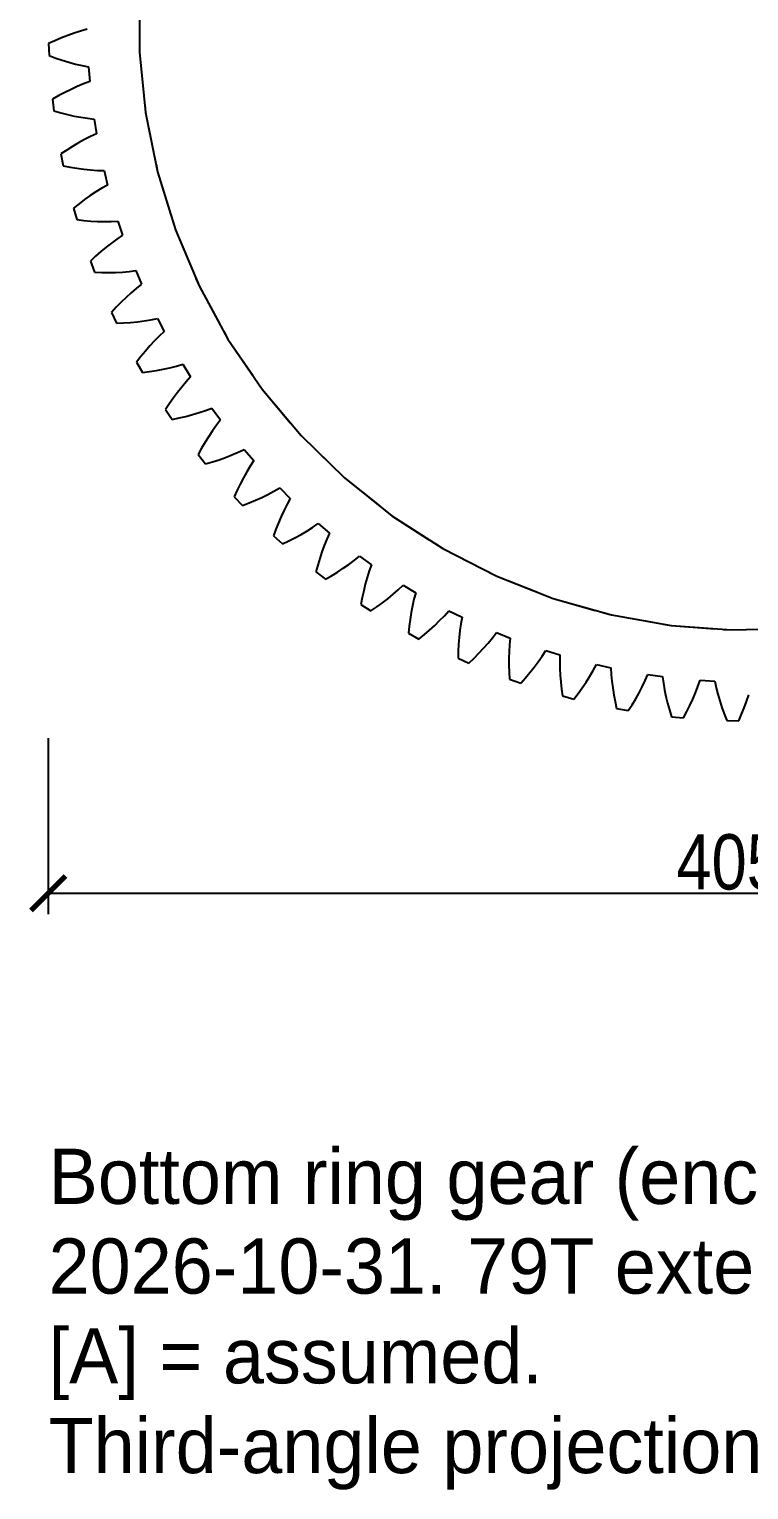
# Model space of a CAD drawing. Header units: millimetres. Extents: x -21 to 107, y -43 to 49.
# Drawn here: x -20.8 to 0.06, y -42.53 to -0.21 of the extents above; entities that cross this region are included whole.
import ezdxf

# ---------------------------------------------------------------- set-up
doc = ezdxf.new("R2010")
doc.units = ezdxf.units.MM
doc.linetypes.add('DASHED', pattern=[1.524, 1.27, -0.254])
for name, color, linetype in [('DIMS', 3, 'CONTINUOUS'), ('HIDDEN', 8, 'DASHED'), ('TEXT', 7, 'CONTINUOUS'), ('VISIBLE', 7, 'CONTINUOUS')]:
    doc.layers.add(name, color=color, linetype=linetype)
doc.styles.add('OpenSansCondensed-Light', font='OpenSansCondensed-Light.ttf')
doc.dimstyles.new('EZDXF', dxfattribs={"dimtxt": 0.25, "dimasz": 0.175, "dimexe": 0.375, "dimexo": 0.125, "dimgap": 0.1, "dimtad": 1, "dimlfac": 100, "dimzin": 12, "dimdsep": 46, "dimtxsty": 'OpenSansCondensed-Light', "dimblk": 'ARCHTICK', "dimcen": 2.5, "dimazin": 3, "dimtfac": 0.5, "dimtmove": 2, "dimatfit": 3})

# ---------------------------------------------------------------- blocks, each defined once
blk = doc.blocks.new('_ARCHTICK')
at = {"color": 0, "linetype": 'BYBLOCK', "const_width": 0.15}
blk.add_lwpolyline([(-0.5, -0.5), (0.5, 0.5)], dxfattribs=at)

msp = doc.modelspace()

# ---------------------------------------------------------------- linework, layer by layer
at = {"layer": 'HIDDEN'}
for points in [[(-17.60309, 0.87853), (-17.60309, -0.87853), (-17.42814, -2.62687), (-17.07999, -4.3491), (-16.56208, -6.02811), (-15.87958, -7.6472), (-15.03925, -9.1903), (-14.04946, -10.64205), (-12.92004, -11.98804), (-11.66221, -13.21489), (-10.28848, -14.31041), (-8.8125, -15.2637), (-7.24894, -16.06529), (-5.61333, -16.70722), (-3.92193, -17.1831), (-2.19156, -17.48822), (-0.4394, -17.61952), (1.31712, -17.57572)], [(-19.68356, -0.39395), (-19.86951, -0.46715)], [(-19.49726, -0.32706), (-19.68356, -0.39395)], [(-19.31066, -0.26693), (-19.49726, -0.32706)], [(-19.1238, -0.21419), (-19.31066, -0.26693)], [(-20.05506, -0.54633), (-20.24016, -0.63121)], [(-20.24016, -0.63121), (-20.22633, -0.97887)], [(-19.86951, -0.46715), (-20.05506, -0.54633)], [(-20.22633, -0.97887), (-20.03507, -1.04878)], [(-20.03507, -1.04878), (-19.84381, -1.11296)], [(-19.84381, -1.11296), (-19.65263, -1.17116)], [(-19.65263, -1.17116), (-19.46161, -1.22304)], [(-19.46161, -1.22304), (-19.27082, -1.26815)], [(-19.27082, -1.26815), (-19.08036, -1.30588)], [(-19.08036, -1.30588), (-19.04633, -1.7329)], [(-19.76958, -2.04431), (-19.94826, -2.13798)], [(-19.59004, -1.95657), (-19.76958, -2.04431)], [(-19.40964, -1.87508), (-19.59004, -1.95657)], [(-19.2284, -1.80032), (-19.40964, -1.87508)], [(-19.04633, -1.7329), (-19.2284, -1.80032)], [(-19.94826, -2.13798), (-20.12603, -2.23729)], [(-20.12603, -2.23729), (-20.08462, -2.58276)], [(-20.08462, -2.58276), (-19.88841, -2.63725)], [(-19.88841, -2.63725), (-19.69266, -2.68603)], [(-19.69266, -2.68603), (-19.49746, -2.72886)], [(-19.49746, -2.72886), (-19.30292, -2.7654)], [(-19.30292, -2.7654), (-19.10915, -2.79521)], [(-19.10915, -2.79521), (-18.9163, -2.81769)], [(-18.9163, -2.81769), (-18.84844, -3.24066)], [(-19.02458, -3.32232), (-19.19931, -3.41125)], [(-18.84844, -3.24066), (-19.02458, -3.32232)], [(-19.71533, -3.71611), (-19.88465, -3.82924)], [(-19.54467, -3.60855), (-19.71533, -3.71611)], [(-19.37266, -3.50681), (-19.54467, -3.60855)], [(-19.19931, -3.41125), (-19.37266, -3.50681)], [(-19.88465, -3.82924), (-19.81592, -4.17033)], [(-19.81592, -4.17033), (-19.61601, -4.20905)], [(-19.61601, -4.20905), (-19.417, -4.24213)], [(-19.417, -4.24213), (-19.21902, -4.26931)], [(-19.21902, -4.26931), (-19.02218, -4.29028)], [(-19.02218, -4.29028), (-18.82666, -4.3046)], [(-18.82666, -4.3046), (-18.63263, -4.31168)], [(-18.63263, -4.31168), (-18.53139, -4.72793)], [(-19.0328, -5.03489), (-19.19618, -5.14997)], [(-18.86759, -4.92586), (-19.0328, -5.03489)], [(-18.70049, -4.82333), (-18.86759, -4.92586)], [(-18.53139, -4.72793), (-18.70049, -4.82333)], [(-19.35776, -5.27075), (-19.51756, -5.39697)], [(-19.51756, -5.39697), (-19.42195, -5.73152)], [(-19.19618, -5.14997), (-19.35776, -5.27075)], [(-19.42195, -5.73152), (-19.21959, -5.75424)], [(-19.21959, -5.75424), (-19.01858, -5.7714)], [(-19.01858, -5.7714), (-18.81907, -5.78277)], [(-18.81907, -5.78277), (-18.62119, -5.78803)], [(-18.62119, -5.78803), (-18.42514, -5.78678)], [(-18.42514, -5.78678), (-18.23117, -5.77842)], [(-18.23117, -5.77842), (-18.09717, -6.1853)], [(-18.25816, -6.29384), (-18.41659, -6.40932)], [(-18.09717, -6.1853), (-18.25816, -6.29384)], [(-18.72634, -6.65883), (-18.87781, -6.79207)], [(-18.57261, -6.53113), (-18.72634, -6.65883)], [(-18.41659, -6.40932), (-18.57261, -6.53113)], [(-18.87781, -6.79207), (-19.02707, -6.93058)], [(-19.02707, -6.93058), (-18.90518, -7.25648)], [(-18.90518, -7.25648), (-18.70166, -7.26305)], [(-18.70166, -7.26305), (-18.49992, -7.26419)], [(-18.49992, -7.26419), (-18.30013, -7.25967)], [(-18.30013, -7.25967), (-18.10246, -7.24919)], [(-18.10246, -7.24919), (-17.90714, -7.23236)], [(-17.90714, -7.23236), (-17.71444, -7.20862)], [(-17.71444, -7.20862), (-17.54854, -7.60357)], [(-17.54854, -7.60357), (-17.70039, -7.72456)], [(-17.995, -7.98608), (-18.13809, -8.12559)], [(-17.84915, -7.85226), (-17.995, -7.98608)], [(-17.70039, -7.72456), (-17.84915, -7.85226)], [(-18.2785, -8.27044), (-18.41629, -8.42038)], [(-18.41629, -8.42038), (-18.26889, -8.73556)], [(-18.13809, -8.12559), (-18.2785, -8.27044)], [(-18.26889, -8.73556), (-18.06549, -8.72594)], [(-18.06549, -8.72594), (-17.8643, -8.71105)], [(-17.8643, -8.71105), (-17.6655, -8.69067)], [(-17.6655, -8.69067), (-17.46929, -8.66452)], [(-17.46929, -8.66452), (-17.27592, -8.63223)], [(-17.27592, -8.63223), (-17.08572, -8.59325)], [(-17.08572, -8.59325), (-16.88896, -8.97377)], [(-17.16886, -9.24555), (-17.30362, -9.39054)], [(-17.03072, -9.10644), (-17.16886, -9.24555)], [(-16.88896, -8.97377), (-17.03072, -9.10644)], [(-17.56363, -9.69653), (-17.68907, -9.85694)], [(-17.43518, -9.54098), (-17.56363, -9.69653)], [(-17.30362, -9.39054), (-17.43518, -9.54098)], [(-17.68907, -9.85694), (-17.5171, -10.15941)], [(-17.5171, -10.15941), (-17.3151, -10.13366)], [(-17.3151, -10.13366), (-17.11574, -10.10283)], [(-17.11574, -10.10283), (-16.91918, -10.06672)], [(-16.91918, -10.06672), (-16.72567, -10.02507)], [(-16.72567, -10.02507), (-16.53547, -9.97751)], [(-16.53547, -9.97751), (-16.34897, -9.92355)], [(-16.34897, -9.92355), (-16.12261, -10.28723)], [(-16.25338, -10.43074), (-16.38002, -10.5804)], [(-16.12261, -10.28723), (-16.25338, -10.43074)], [(-16.62203, -10.89604), (-16.73772, -11.06131)], [(-16.50284, -10.73563), (-16.62203, -10.89604)], [(-16.38002, -10.5804), (-16.50284, -10.73563)], [(-16.73772, -11.06131), (-16.85002, -11.23118)], [(-16.85002, -11.23118), (-16.65456, -11.51904)], [(-16.25896, -11.43074), (-16.0659, -11.37913)], [(-16.0659, -11.37913), (-15.8763, -11.32223)], [(-15.8763, -11.32223), (-15.69049, -11.25972)], [(-15.69049, -11.25972), (-15.50886, -11.19111)], [(-15.50886, -11.19111), (-15.25432, -11.53566)], [(-16.65456, -11.51904), (-16.45525, -11.47732)], [(-16.45525, -11.47732), (-16.25896, -11.43074)], [(-15.48763, -11.84835), (-15.59773, -12.01285)], [(-15.37327, -11.6891), (-15.48763, -11.84835)], [(-15.25432, -11.53566), (-15.37327, -11.6891)], [(-15.70379, -12.18222), (-15.80599, -12.35616)], [(-15.59773, -12.01285), (-15.70379, -12.18222)], [(-15.80599, -12.35616), (-15.90443, -12.53441)], [(-15.90443, -12.53441), (-15.68672, -12.80583)], [(-15.49135, -12.74841), (-15.29939, -12.68639)], [(-15.29939, -12.68639), (-15.11104, -12.6196)], [(-15.11104, -12.6196), (-14.92656, -12.54782)], [(-14.92656, -12.54782), (-14.7463, -12.47074)], [(-14.7463, -12.47074), (-14.5707, -12.38791)], [(-14.5707, -12.38791), (-14.28959, -12.71115)], [(-15.68672, -12.80583), (-15.49135, -12.74841)], [(-14.49732, -13.04139), (-14.594, -13.21412)], [(-14.39597, -12.87356), (-14.49732, -13.04139)], [(-14.28959, -12.71115), (-14.39597, -12.87356)], [(-14.68627, -13.39138), (-14.77432, -13.57289)], [(-14.594, -13.21412), (-14.68627, -13.39138)], [(-13.70888, -13.60291), (-13.54042, -13.50639)], [(-13.54042, -13.50639), (-13.23451, -13.80628)], [(-14.77432, -13.57289), (-14.8583, -13.7584)], [(-14.8583, -13.7584), (-14.61971, -14.01166)], [(-14.61971, -14.01166), (-14.42952, -13.9389)], [(-14.42952, -13.9389), (-14.24309, -13.86182)], [(-14.24309, -13.86182), (-14.06064, -13.78028)], [(-14.06064, -13.78028), (-13.88245, -13.69407)], [(-13.88245, -13.69407), (-13.70888, -13.60291)], [(-13.23451, -13.80628), (-13.32766, -13.97663)], [(-13.498, -14.33184), (-13.5759, -14.51588)], [(-13.41535, -14.15197), (-13.498, -14.33184)], [(-13.32766, -13.97663), (-13.41535, -14.15197)], [(-13.64925, -14.7038), (-13.71822, -14.8954)], [(-13.5759, -14.51588), (-13.64925, -14.7038)], [(-12.92134, -14.85384), (-12.75057, -14.75374)], [(-12.75057, -14.75374), (-12.58479, -14.64908)], [(-12.58479, -14.64908), (-12.42453, -14.53949)], [(-12.42453, -14.53949), (-12.09576, -14.81412)], [(-13.71822, -14.8954), (-13.46026, -15.12891)], [(-13.46026, -15.12891), (-13.27646, -15.04126)], [(-13.27646, -15.04126), (-13.09674, -14.94962)], [(-13.09674, -14.94962), (-12.92134, -14.85384)], [(-12.24856, -15.17309), (-12.31666, -15.35895)], [(-12.17508, -14.99133), (-12.24856, -15.17309)], [(-12.09576, -14.81412), (-12.17508, -14.99133)], [(-12.37969, -15.5486), (-12.43788, -15.74176)], [(-12.31666, -15.35895), (-12.37969, -15.5486)], [(-11.53808, -15.72014), (-11.38114, -15.60264)], [(-11.38114, -15.60264), (-11.23009, -15.48066)], [(-11.23009, -15.48066), (-10.88054, -15.7283)], [(-12.43788, -15.74176), (-12.49141, -15.93823)], [(-12.49141, -15.93823), (-12.21572, -16.1505)], [(-12.21572, -16.1505), (-12.03946, -16.04853)], [(-12.03946, -16.04853), (-11.86759, -15.9429)], [(-11.86759, -15.9429), (-11.70036, -15.83349)], [(-11.70036, -15.83349), (-11.53808, -15.72014)], [(-10.94553, -15.91125), (-11.00434, -16.09828)], [(-10.88054, -15.7283), (-10.94553, -15.91125)], [(-11.10522, -16.48301), (-11.14788, -16.68019)], [(-11.05746, -16.28896), (-11.10522, -16.48301)], [(-11.00434, -16.09828), (-11.05746, -16.28896)], [(-10.25263, -16.58715), (-10.10553, -16.45755)], [(-10.10553, -16.45755), (-9.96465, -16.32395)], [(-9.96465, -16.32395), (-9.59653, -16.54304)], [(-11.14788, -16.68019), (-11.18563, -16.88029)], [(-11.18563, -16.88029), (-10.89394, -17.06999)], [(-10.72634, -16.95434), (-10.56341, -16.83538)], [(-10.56341, -16.83538), (-10.4054, -16.71303)], [(-10.4054, -16.71303), (-10.25263, -16.58715)], [(-9.69054, -16.92168), (-9.72834, -17.11599)], [(-9.64678, -16.73058), (-9.69054, -16.92168)], [(-9.59653, -16.54304), (-9.64678, -16.73058)], [(-10.89394, -17.06999), (-10.72634, -16.95434)], [(-9.76054, -17.31322), (-9.7874, -17.51316)], [(-9.72834, -17.11599), (-9.76054, -17.31322)], [(-9.04465, -17.48691), (-8.90237, -17.34929)], [(-8.90237, -17.34929), (-8.76603, -17.20841)], [(-8.76603, -17.20841), (-8.63621, -17.06404)], [(-8.63621, -17.06404), (-8.25185, -17.25319)], [(-8.25185, -17.25319), (-8.28704, -17.44413)], [(-9.7874, -17.51316), (-9.80913, -17.71563)], [(-9.80913, -17.71563), (-9.50329, -17.88155)], [(-9.50329, -17.88155), (-9.34541, -17.75295)], [(-9.34541, -17.75295), (-9.19244, -17.62143)], [(-9.19244, -17.62143), (-9.04465, -17.48691)], [(-8.31548, -17.63811), (-8.33772, -17.8348)], [(-8.28704, -17.44413), (-8.31548, -17.63811)], [(-7.37111, -17.85047), (-7.25317, -17.69625)], [(-7.25317, -17.69625), (-6.85499, -17.85426)], [(-8.35414, -18.03397), (-8.36503, -18.23541)], [(-8.33772, -17.8348), (-8.35414, -18.03397)], [(-7.76336, -18.29606), (-7.62672, -18.15023)], [(-7.62672, -18.15023), (-7.49583, -18.00174)], [(-7.49583, -18.00174), (-7.37111, -17.85047)], [(-6.8749, -18.04739), (-6.88784, -18.24302)], [(-6.85499, -17.85426), (-6.8749, -18.04739)], [(-8.36503, -18.23541), (-8.37061, -18.43896)], [(-8.37061, -18.43896), (-8.05256, -18.58006)], [(-8.05256, -18.58006), (-7.90539, -18.43932)], [(-7.90539, -18.43932), (-7.76336, -18.29606)], [(-6.89439, -18.44085), (-6.89493, -18.6407)], [(-6.88784, -18.24302), (-6.89439, -18.44085)], [(-6.16058, -18.6988), (-6.04189, -18.54038)], [(-6.04189, -18.54038), (-5.92958, -18.37968)], [(-5.92958, -18.37968), (-5.82427, -18.21657)], [(-5.82427, -18.21657), (-5.4148, -18.34245)], [(-5.4148, -18.34245), (-5.4193, -18.53655)], [(-5.4193, -18.53655), (-5.41666, -18.73259)], [(-6.89493, -18.6407), (-6.88978, -18.84237)], [(-6.88978, -18.84237), (-6.87917, -19.04572)], [(-6.55092, -19.16111), (-6.41539, -19.00912)], [(-6.41539, -19.00912), (-6.28519, -18.85503)], [(-6.28519, -18.85503), (-6.16058, -18.6988)], [(-5.41666, -18.73259), (-5.40746, -18.93032)], [(-5.40746, -18.93032), (-5.39213, -19.12957)], [(-4.65548, -19.12914), (-4.54975, -18.9618)], [(-4.54975, -18.9618), (-4.45057, -18.79269)], [(-4.45057, -18.79269), (-4.35855, -18.62173)], [(-4.35855, -18.62173), (-3.94037, -18.71468)], [(-3.94037, -18.71468), (-3.92944, -18.90852)], [(-3.92944, -18.90852), (-3.91123, -19.10372)], [(-2.94342, -19.08688), (-2.86527, -18.90915)], [(-2.86527, -18.90915), (-2.44103, -18.96858)], [(-2.44103, -18.96858), (-2.41473, -19.16094)], [(-6.87917, -19.04572), (-6.55092, -19.16111)], [(-5.39213, -19.12957), (-5.37098, -19.3302)], [(-5.37098, -19.3302), (-5.34424, -19.53207)], [(-5.00785, -19.62101), (-4.88484, -19.45873)], [(-4.88484, -19.45873), (-4.76729, -19.29478)], [(-4.76729, -19.29478), (-4.65548, -19.12914)], [(-3.91123, -19.10372), (-3.88635, -19.3001)], [(-3.88635, -19.3001), (-3.85524, -19.49751)], [(-3.21924, -19.61255), (-3.12095, -19.43855)], [(-3.12095, -19.43855), (-3.02885, -19.26333)], [(-3.02885, -19.26333), (-2.94342, -19.08688)], [(-2.41473, -19.16094), (-2.38107, -19.35408)], [(-2.38107, -19.35408), (-2.34067, -19.54786)], [(-1.56669, -19.62506), (-1.4888, -19.44308)], [(-1.4888, -19.44308), (-1.41766, -19.2604)], [(-1.41766, -19.2604), (-1.35388, -19.07702)], [(-1.35388, -19.07702), (-0.92626, -19.10256)], [(-0.92626, -19.10256), (-0.88476, -19.29222)], [(-0.88476, -19.29222), (-0.83586, -19.48208)], [(-5.34424, -19.53207), (-5.00785, -19.62101)], [(-3.85524, -19.49751), (-3.81821, -19.69582)], [(-3.81821, -19.69582), (-3.77552, -19.89492)], [(-3.43313, -19.95686), (-3.3234, -19.78532)], [(-3.3234, -19.78532), (-3.21924, -19.61255)], [(-2.34067, -19.54786), (-2.29397, -19.74217)], [(-2.29397, -19.74217), (-2.2413, -19.93691)], [(-1.74094, -19.98682), (-1.65085, -19.80632)], [(-1.65085, -19.80632), (-1.56669, -19.62506)], [(-0.83586, -19.48208), (-0.78019, -19.67203)], [(-0.78019, -19.67203), (-0.7182, -19.86202)], [(-0.7182, -19.86202), (-0.65023, -20.05196)], [(-0.14748, -20.06196), (-0.07201, -19.87487)], [(-0.07201, -19.87487), (-0.00252, -19.6875)], [(-0.00252, -19.6875), (0.06066, -19.49991)], [(-3.77552, -19.89492), (-3.43313, -19.95686)], [(-2.2413, -19.93691), (-2.18293, -20.132)], [(-2.18293, -20.132), (-1.8367, -20.16653)], [(-1.8367, -20.16653), (-1.74094, -19.98682)], [(-0.65023, -20.05196), (-0.57654, -20.24179)], [(-0.57654, -20.24179), (-0.22866, -20.24871)], [(-0.22866, -20.24871), (-0.14748, -20.06196)]]:
    msp.add_lwpolyline(points, dxfattribs=at)
at = {"layer": 'VISIBLE'}
for points in [[(-17.60309, 0.87853), (-17.60309, -0.87853), (-17.42814, -2.62687), (-17.07999, -4.3491), (-16.56208, -6.02811), (-15.87958, -7.6472), (-15.03925, -9.1903), (-14.04946, -10.64205), (-12.92004, -11.98804), (-11.66221, -13.21489), (-10.28848, -14.31041), (-8.8125, -15.2637), (-7.24894, -16.06529), (-5.61333, -16.70722), (-3.92193, -17.1831), (-2.19156, -17.48822), (-0.4394, -17.61952), (1.31712, -17.57572)], [(-19.68356, -0.39395), (-19.86951, -0.46715)], [(-19.49726, -0.32706), (-19.68356, -0.39395)], [(-19.31066, -0.26693), (-19.49726, -0.32706)], [(-19.1238, -0.21419), (-19.31066, -0.26693)], [(-20.05506, -0.54633), (-20.24016, -0.63121)], [(-20.24016, -0.63121), (-20.22633, -0.97887)], [(-19.86951, -0.46715), (-20.05506, -0.54633)], [(-20.22633, -0.97887), (-20.03507, -1.04878)], [(-20.03507, -1.04878), (-19.84381, -1.11296)], [(-19.84381, -1.11296), (-19.65263, -1.17116)], [(-19.65263, -1.17116), (-19.46161, -1.22304)], [(-19.46161, -1.22304), (-19.27082, -1.26815)], [(-19.27082, -1.26815), (-19.08036, -1.30588)], [(-19.08036, -1.30588), (-19.04633, -1.7329)], [(-19.76958, -2.04431), (-19.94826, -2.13798)], [(-19.59004, -1.95657), (-19.76958, -2.04431)], [(-19.40964, -1.87508), (-19.59004, -1.95657)], [(-19.2284, -1.80032), (-19.40964, -1.87508)], [(-19.04633, -1.7329), (-19.2284, -1.80032)], [(-19.94826, -2.13798), (-20.12603, -2.23729)], [(-20.12603, -2.23729), (-20.08462, -2.58276)], [(-20.08462, -2.58276), (-19.88841, -2.63725)], [(-19.88841, -2.63725), (-19.69266, -2.68603)], [(-19.69266, -2.68603), (-19.49746, -2.72886)], [(-19.49746, -2.72886), (-19.30292, -2.7654)], [(-19.30292, -2.7654), (-19.10915, -2.79521)], [(-19.10915, -2.79521), (-18.9163, -2.81769)], [(-18.9163, -2.81769), (-18.84844, -3.24066)], [(-19.02458, -3.32232), (-19.19931, -3.41125)], [(-18.84844, -3.24066), (-19.02458, -3.32232)], [(-19.71533, -3.71611), (-19.88465, -3.82924)], [(-19.54467, -3.60855), (-19.71533, -3.71611)], [(-19.37266, -3.50681), (-19.54467, -3.60855)], [(-19.19931, -3.41125), (-19.37266, -3.50681)], [(-19.88465, -3.82924), (-19.81592, -4.17033)], [(-19.81592, -4.17033), (-19.61601, -4.20905)], [(-19.61601, -4.20905), (-19.417, -4.24213)], [(-19.417, -4.24213), (-19.21902, -4.26931)], [(-19.21902, -4.26931), (-19.02218, -4.29028)], [(-19.02218, -4.29028), (-18.82666, -4.3046)], [(-18.82666, -4.3046), (-18.63263, -4.31168)], [(-18.63263, -4.31168), (-18.53139, -4.72793)], [(-19.0328, -5.03489), (-19.19618, -5.14997)], [(-18.86759, -4.92586), (-19.0328, -5.03489)], [(-18.70049, -4.82333), (-18.86759, -4.92586)], [(-18.53139, -4.72793), (-18.70049, -4.82333)], [(-19.35776, -5.27075), (-19.51756, -5.39697)], [(-19.51756, -5.39697), (-19.42195, -5.73152)], [(-19.19618, -5.14997), (-19.35776, -5.27075)], [(-19.42195, -5.73152), (-19.21959, -5.75424)], [(-19.21959, -5.75424), (-19.01858, -5.7714)], [(-19.01858, -5.7714), (-18.81907, -5.78277)], [(-18.81907, -5.78277), (-18.62119, -5.78803)], [(-18.62119, -5.78803), (-18.42514, -5.78678)], [(-18.42514, -5.78678), (-18.23117, -5.77842)], [(-18.23117, -5.77842), (-18.09717, -6.1853)], [(-18.25816, -6.29384), (-18.41659, -6.40932)], [(-18.09717, -6.1853), (-18.25816, -6.29384)], [(-18.72634, -6.65883), (-18.87781, -6.79207)], [(-18.57261, -6.53113), (-18.72634, -6.65883)], [(-18.41659, -6.40932), (-18.57261, -6.53113)], [(-18.87781, -6.79207), (-19.02707, -6.93058)], [(-19.02707, -6.93058), (-18.90518, -7.25648)], [(-18.90518, -7.25648), (-18.70166, -7.26305)], [(-18.70166, -7.26305), (-18.49992, -7.26419)], [(-18.49992, -7.26419), (-18.30013, -7.25967)], [(-18.30013, -7.25967), (-18.10246, -7.24919)], [(-18.10246, -7.24919), (-17.90714, -7.23236)], [(-17.90714, -7.23236), (-17.71444, -7.20862)], [(-17.71444, -7.20862), (-17.54854, -7.60357)], [(-17.54854, -7.60357), (-17.70039, -7.72456)], [(-17.995, -7.98608), (-18.13809, -8.12559)], [(-17.84915, -7.85226), (-17.995, -7.98608)], [(-17.70039, -7.72456), (-17.84915, -7.85226)], [(-18.2785, -8.27044), (-18.41629, -8.42038)], [(-18.41629, -8.42038), (-18.26889, -8.73556)], [(-18.13809, -8.12559), (-18.2785, -8.27044)], [(-18.26889, -8.73556), (-18.06549, -8.72594)], [(-18.06549, -8.72594), (-17.8643, -8.71105)], [(-17.8643, -8.71105), (-17.6655, -8.69067)], [(-17.6655, -8.69067), (-17.46929, -8.66452)], [(-17.46929, -8.66452), (-17.27592, -8.63223)], [(-17.27592, -8.63223), (-17.08572, -8.59325)], [(-17.08572, -8.59325), (-16.88896, -8.97377)], [(-17.16886, -9.24555), (-17.30362, -9.39054)], [(-17.03072, -9.10644), (-17.16886, -9.24555)], [(-16.88896, -8.97377), (-17.03072, -9.10644)], [(-17.56363, -9.69653), (-17.68907, -9.85694)], [(-17.43518, -9.54098), (-17.56363, -9.69653)], [(-17.30362, -9.39054), (-17.43518, -9.54098)], [(-17.68907, -9.85694), (-17.5171, -10.15941)], [(-17.5171, -10.15941), (-17.3151, -10.13366)], [(-17.3151, -10.13366), (-17.11574, -10.10283)], [(-17.11574, -10.10283), (-16.91918, -10.06672)], [(-16.91918, -10.06672), (-16.72567, -10.02507)], [(-16.72567, -10.02507), (-16.53547, -9.97751)], [(-16.53547, -9.97751), (-16.34897, -9.92355)], [(-16.34897, -9.92355), (-16.12261, -10.28723)], [(-16.25338, -10.43074), (-16.38002, -10.5804)], [(-16.12261, -10.28723), (-16.25338, -10.43074)], [(-16.62203, -10.89604), (-16.73772, -11.06131)], [(-16.50284, -10.73563), (-16.62203, -10.89604)], [(-16.38002, -10.5804), (-16.50284, -10.73563)], [(-16.73772, -11.06131), (-16.85002, -11.23118)], [(-16.85002, -11.23118), (-16.65456, -11.51904)], [(-16.25896, -11.43074), (-16.0659, -11.37913)], [(-16.0659, -11.37913), (-15.8763, -11.32223)], [(-15.8763, -11.32223), (-15.69049, -11.25972)], [(-15.69049, -11.25972), (-15.50886, -11.19111)], [(-15.50886, -11.19111), (-15.25432, -11.53566)], [(-16.65456, -11.51904), (-16.45525, -11.47732)], [(-16.45525, -11.47732), (-16.25896, -11.43074)], [(-15.48763, -11.84835), (-15.59773, -12.01285)], [(-15.37327, -11.6891), (-15.48763, -11.84835)], [(-15.25432, -11.53566), (-15.37327, -11.6891)], [(-15.70379, -12.18222), (-15.80599, -12.35616)], [(-15.59773, -12.01285), (-15.70379, -12.18222)], [(-15.80599, -12.35616), (-15.90443, -12.53441)], [(-15.90443, -12.53441), (-15.68672, -12.80583)], [(-15.49135, -12.74841), (-15.29939, -12.68639)], [(-15.29939, -12.68639), (-15.11104, -12.6196)], [(-15.11104, -12.6196), (-14.92656, -12.54782)], [(-14.92656, -12.54782), (-14.7463, -12.47074)], [(-14.7463, -12.47074), (-14.5707, -12.38791)], [(-14.5707, -12.38791), (-14.28959, -12.71115)], [(-15.68672, -12.80583), (-15.49135, -12.74841)], [(-14.49732, -13.04139), (-14.594, -13.21412)], [(-14.39597, -12.87356), (-14.49732, -13.04139)], [(-14.28959, -12.71115), (-14.39597, -12.87356)], [(-14.68627, -13.39138), (-14.77432, -13.57289)], [(-14.594, -13.21412), (-14.68627, -13.39138)], [(-13.70888, -13.60291), (-13.54042, -13.50639)], [(-13.54042, -13.50639), (-13.23451, -13.80628)], [(-14.77432, -13.57289), (-14.8583, -13.7584)], [(-14.8583, -13.7584), (-14.61971, -14.01166)], [(-14.61971, -14.01166), (-14.42952, -13.9389)], [(-14.42952, -13.9389), (-14.24309, -13.86182)], [(-14.24309, -13.86182), (-14.06064, -13.78028)], [(-14.06064, -13.78028), (-13.88245, -13.69407)], [(-13.88245, -13.69407), (-13.70888, -13.60291)], [(-13.23451, -13.80628), (-13.32766, -13.97663)], [(-13.498, -14.33184), (-13.5759, -14.51588)], [(-13.41535, -14.15197), (-13.498, -14.33184)], [(-13.32766, -13.97663), (-13.41535, -14.15197)], [(-13.64925, -14.7038), (-13.71822, -14.8954)], [(-13.5759, -14.51588), (-13.64925, -14.7038)], [(-12.92134, -14.85384), (-12.75057, -14.75374)], [(-12.75057, -14.75374), (-12.58479, -14.64908)], [(-12.58479, -14.64908), (-12.42453, -14.53949)], [(-12.42453, -14.53949), (-12.09576, -14.81412)], [(-13.71822, -14.8954), (-13.46026, -15.12891)], [(-13.46026, -15.12891), (-13.27646, -15.04126)], [(-13.27646, -15.04126), (-13.09674, -14.94962)], [(-13.09674, -14.94962), (-12.92134, -14.85384)], [(-12.24856, -15.17309), (-12.31666, -15.35895)], [(-12.17508, -14.99133), (-12.24856, -15.17309)], [(-12.09576, -14.81412), (-12.17508, -14.99133)], [(-12.37969, -15.5486), (-12.43788, -15.74176)], [(-12.31666, -15.35895), (-12.37969, -15.5486)], [(-11.53808, -15.72014), (-11.38114, -15.60264)], [(-11.38114, -15.60264), (-11.23009, -15.48066)], [(-11.23009, -15.48066), (-10.88054, -15.7283)], [(-12.43788, -15.74176), (-12.49141, -15.93823)], [(-12.49141, -15.93823), (-12.21572, -16.1505)], [(-12.21572, -16.1505), (-12.03946, -16.04853)], [(-12.03946, -16.04853), (-11.86759, -15.9429)], [(-11.86759, -15.9429), (-11.70036, -15.83349)], [(-11.70036, -15.83349), (-11.53808, -15.72014)], [(-10.94553, -15.91125), (-11.00434, -16.09828)], [(-10.88054, -15.7283), (-10.94553, -15.91125)], [(-11.10522, -16.48301), (-11.14788, -16.68019)], [(-11.05746, -16.28896), (-11.10522, -16.48301)], [(-11.00434, -16.09828), (-11.05746, -16.28896)], [(-10.25263, -16.58715), (-10.10553, -16.45755)], [(-10.10553, -16.45755), (-9.96465, -16.32395)], [(-9.96465, -16.32395), (-9.59653, -16.54304)], [(-11.14788, -16.68019), (-11.18563, -16.88029)], [(-11.18563, -16.88029), (-10.89394, -17.06999)], [(-10.72634, -16.95434), (-10.56341, -16.83538)], [(-10.56341, -16.83538), (-10.4054, -16.71303)], [(-10.4054, -16.71303), (-10.25263, -16.58715)], [(-9.69054, -16.92168), (-9.72834, -17.11599)], [(-9.64678, -16.73058), (-9.69054, -16.92168)], [(-9.59653, -16.54304), (-9.64678, -16.73058)], [(-10.89394, -17.06999), (-10.72634, -16.95434)], [(-9.76054, -17.31322), (-9.7874, -17.51316)], [(-9.72834, -17.11599), (-9.76054, -17.31322)], [(-9.04465, -17.48691), (-8.90237, -17.34929)], [(-8.90237, -17.34929), (-8.76603, -17.20841)], [(-8.76603, -17.20841), (-8.63621, -17.06404)], [(-8.63621, -17.06404), (-8.25185, -17.25319)], [(-8.25185, -17.25319), (-8.28704, -17.44413)], [(-9.7874, -17.51316), (-9.80913, -17.71563)], [(-9.80913, -17.71563), (-9.50329, -17.88155)], [(-9.50329, -17.88155), (-9.34541, -17.75295)], [(-9.34541, -17.75295), (-9.19244, -17.62143)], [(-9.19244, -17.62143), (-9.04465, -17.48691)], [(-8.31548, -17.63811), (-8.33772, -17.8348)], [(-8.28704, -17.44413), (-8.31548, -17.63811)], [(-7.37111, -17.85047), (-7.25317, -17.69625)], [(-7.25317, -17.69625), (-6.85499, -17.85426)], [(-8.35414, -18.03397), (-8.36503, -18.23541)], [(-8.33772, -17.8348), (-8.35414, -18.03397)], [(-7.76336, -18.29606), (-7.62672, -18.15023)], [(-7.62672, -18.15023), (-7.49583, -18.00174)], [(-7.49583, -18.00174), (-7.37111, -17.85047)], [(-6.8749, -18.04739), (-6.88784, -18.24302)], [(-6.85499, -17.85426), (-6.8749, -18.04739)], [(-8.36503, -18.23541), (-8.37061, -18.43896)], [(-8.37061, -18.43896), (-8.05256, -18.58006)], [(-8.05256, -18.58006), (-7.90539, -18.43932)], [(-7.90539, -18.43932), (-7.76336, -18.29606)], [(-6.89439, -18.44085), (-6.89493, -18.6407)], [(-6.88784, -18.24302), (-6.89439, -18.44085)], [(-6.16058, -18.6988), (-6.04189, -18.54038)], [(-6.04189, -18.54038), (-5.92958, -18.37968)], [(-5.92958, -18.37968), (-5.82427, -18.21657)], [(-5.82427, -18.21657), (-5.4148, -18.34245)], [(-5.4148, -18.34245), (-5.4193, -18.53655)], [(-5.4193, -18.53655), (-5.41666, -18.73259)], [(-6.89493, -18.6407), (-6.88978, -18.84237)], [(-6.88978, -18.84237), (-6.87917, -19.04572)], [(-6.55092, -19.16111), (-6.41539, -19.00912)], [(-6.41539, -19.00912), (-6.28519, -18.85503)], [(-6.28519, -18.85503), (-6.16058, -18.6988)], [(-5.41666, -18.73259), (-5.40746, -18.93032)], [(-5.40746, -18.93032), (-5.39213, -19.12957)], [(-4.65548, -19.12914), (-4.54975, -18.9618)], [(-4.54975, -18.9618), (-4.45057, -18.79269)], [(-4.45057, -18.79269), (-4.35855, -18.62173)], [(-4.35855, -18.62173), (-3.94037, -18.71468)], [(-3.94037, -18.71468), (-3.92944, -18.90852)], [(-3.92944, -18.90852), (-3.91123, -19.10372)], [(-2.94342, -19.08688), (-2.86527, -18.90915)], [(-2.86527, -18.90915), (-2.44103, -18.96858)], [(-2.44103, -18.96858), (-2.41473, -19.16094)], [(-6.87917, -19.04572), (-6.55092, -19.16111)], [(-5.39213, -19.12957), (-5.37098, -19.3302)], [(-5.37098, -19.3302), (-5.34424, -19.53207)], [(-5.00785, -19.62101), (-4.88484, -19.45873)], [(-4.88484, -19.45873), (-4.76729, -19.29478)], [(-4.76729, -19.29478), (-4.65548, -19.12914)], [(-3.91123, -19.10372), (-3.88635, -19.3001)], [(-3.88635, -19.3001), (-3.85524, -19.49751)], [(-3.21924, -19.61255), (-3.12095, -19.43855)], [(-3.12095, -19.43855), (-3.02885, -19.26333)], [(-3.02885, -19.26333), (-2.94342, -19.08688)], [(-2.41473, -19.16094), (-2.38107, -19.35408)], [(-2.38107, -19.35408), (-2.34067, -19.54786)], [(-1.56669, -19.62506), (-1.4888, -19.44308)], [(-1.4888, -19.44308), (-1.41766, -19.2604)], [(-1.41766, -19.2604), (-1.35388, -19.07702)], [(-1.35388, -19.07702), (-0.92626, -19.10256)], [(-0.92626, -19.10256), (-0.88476, -19.29222)], [(-0.88476, -19.29222), (-0.83586, -19.48208)], [(-5.34424, -19.53207), (-5.00785, -19.62101)], [(-3.85524, -19.49751), (-3.81821, -19.69582)], [(-3.81821, -19.69582), (-3.77552, -19.89492)], [(-3.43313, -19.95686), (-3.3234, -19.78532)], [(-3.3234, -19.78532), (-3.21924, -19.61255)], [(-2.34067, -19.54786), (-2.29397, -19.74217)], [(-2.29397, -19.74217), (-2.2413, -19.93691)], [(-1.74094, -19.98682), (-1.65085, -19.80632)], [(-1.65085, -19.80632), (-1.56669, -19.62506)], [(-0.83586, -19.48208), (-0.78019, -19.67203)], [(-0.78019, -19.67203), (-0.7182, -19.86202)], [(-0.7182, -19.86202), (-0.65023, -20.05196)], [(-0.14748, -20.06196), (-0.07201, -19.87487)], [(-0.07201, -19.87487), (-0.00252, -19.6875)], [(-0.00252, -19.6875), (0.06066, -19.49991)], [(-3.77552, -19.89492), (-3.43313, -19.95686)], [(-2.2413, -19.93691), (-2.18293, -20.132)], [(-2.18293, -20.132), (-1.8367, -20.16653)], [(-1.8367, -20.16653), (-1.74094, -19.98682)], [(-0.65023, -20.05196), (-0.57654, -20.24179)], [(-0.57654, -20.24179), (-0.22866, -20.24871)], [(-0.22866, -20.24871), (-0.14748, -20.06196)]]:
    msp.add_lwpolyline(points, dxfattribs=at)

# ---------------------------------------------------------------- texts
at = {"layer": 'TEXT'}
for s, p in [('Bottom ring gear (encoder) — v0.1', (-20.24016, -34.24871)), ('2026-10-31. 79T external ring at the knob base.', (-20.24016, -36.84871)), ('[A] = assumed.', (-20.24016, -39.44871)), ('Third-angle projection · mm · plan view drawn front-up', (-20.24016, -42.04871))]:
    msp.add_text(s, height=1.6, dxfattribs=at).set_placement(p)

# ---------------------------------------------------------------- dimensions: what is measured, and where the dimension line sits
at = {"layer": 'DIMS'}
msp.add_linear_dim(base=(-20.25, -25.25), p1=(-20.25, -20.25), p2=(20.25, -20.25), dimstyle='EZDXF', override={"dimtxt": 1.6, "dimasz": 1, "dimexe": 0.6, "dimexo": 0.5, "dimdec": 2}, dxfattribs=at).render()

doc.saveas('drawing.dxf')
